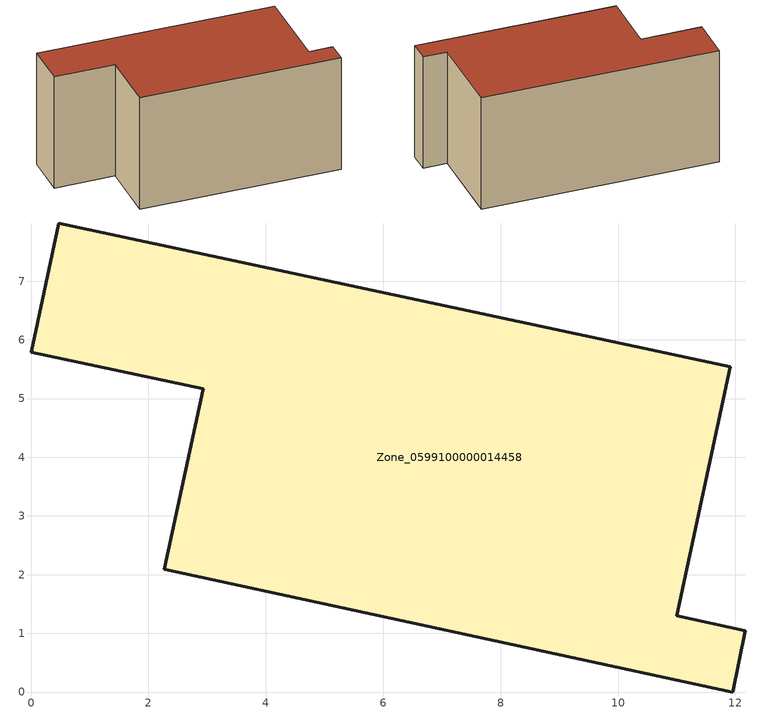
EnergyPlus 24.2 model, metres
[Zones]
Zone_0599100000014458
 floor ground (C_G): 11.95,0 2.27,2.09 2.93,5.17 0,5.79 0.47,7.99 11.91,5.54 11,1.3 12.17,1.04 z0
 wall outside (C_F): 11,1.3 11.91,5.54 0.47,7.99 0,5.79 2.93,5.17 2.27,2.09 11.95,0 12.17,1.04 11,1.3 z0:5.96
 roof outside (C_R): 2.27,2.09 11.95,0 12.17,1.04 11,1.3 11.91,5.54 0.47,7.99 0,5.79 2.93,5.17 z5.96
[BUILDING]
Pand.0599100000014458: North Axis=0; Terrain=City; Loads Convergence Tolerance Value=0.04; Temperature Convergence Tolerance Value=0.4; Solar Distribution=FullExterior; Maximum Number of Warmup Days=25; Minimum Number of Warmup Days=1
[Site:Location]
Rotterdam.The.Hague.AP_ZH_NLD Design_Conditions: Latitude=51.96; Longitude=4.45; Time Zone=1; Elevation=-4.5
[SITE:GROUNDTEMPERATURE:BUILDINGSURFACE]
18, 18, 18, 18, 18, 18, 18, 18, 18, 18, 18, 18
[MATERIAL] Thermal Absorptance=0.9; Solar Absorptance=0.7; Visible Absorptance=0.7
Name | Roughness | Thickness | Conductivity | Density | Specific Heat
G.TI.1975-1991 | MediumSmooth | 0.15 | 0.288461 | 540 | 1210
F.TI.1975-1991 | Rough | 0.3 | 0.230769 | 1920 | 840
R.TI.1975-1991 | MediumRough | 0.2 | 0.153846 | 1500 | 1000
[CONSTRUCTION]
C_G: G.TI.1975-1991
C_F: F.TI.1975-1991
C_R: R.TI.1975-1991
[ZONE]
Zone_0599100000014458: Type=1; Multiplier=1; Ceiling Height=Autocalculate; Volume=Autocalculate; Floor Area=autocalculate; Part of Total Floor Area=Yes
[ZONEINFILTRATION:DESIGNFLOWRATE]
Infil_Zone_0599100000014458: Zone or ZoneList or Space or SpaceList=Zone_0599100000014458; Schedule=AlwaysOn; Design Flow Rate Calculation Method=Flow/Area; Flow Rate per Floor Area=0.003; Constant Term Coefficient=1; Temperature Term Coefficient=0; Velocity Term Coefficient=0; Velocity Squared Term Coefficient=0
[HVACTEMPLATE:ZONE:IDEALLOADSAIRSYSTEM]
Zone_0599100000014458: Maximum Heating Supply Air Temperature=50; Minimum Cooling Supply Air Temperature=13; Maximum Heating Supply Air Humidity Ratio=0.0156; Minimum Cooling Supply Air Humidity Ratio=0.0077; Heating Limit=NoLimit; Cooling Limit=NoLimit; Dehumidification Control Type=ConstantSensibleHeatRatio; Cooling Sensible Heat Ratio=0.7; Dehumidification Setpoint=60; Humidification Control Type=None; Humidification Setpoint=30; Outdoor Air Method=None; Outdoor Air Flow Rate per Person=0.00944; Outdoor Air Flow Rate per Zone Floor Area=0; Outdoor Air Flow Rate per Zone=0; Demand Controlled Ventilation Type=None; Outdoor Air Economizer Type=NoEconomizer; Heat Recovery Type=None; Sensible Heat Recovery Effectiveness=0.7; Latent Heat Recovery Effectiveness=0.65
[ZONECONTROL:THERMOSTAT]
ThermostatControl_Zone_0599100000014458: Zone or ZoneList=Zone_0599100000014458; Control Type Schedule=DualSetpointControlType; Control 1=Thermostat_Zone_0599100000014458; Temperature Difference Between Cutout And Setpoint=0
[THERMOSTATSETPOINT:DUALSETPOINT]
Thermostat_Zone_0599100000014458: Heating Setpoint Temperature Schedule=HeatingSetpoint_Zone_0599100000014458; Cooling Setpoint Temperature Schedule=CoolingSetpoint_Zone_0599100000014458
[SCHEDULE:COMPACT]
HeatingSetpoint_Zone_0599100000014458: Through: 12/31, For: AllDays, Until: 24:00, 21
CoolingSetpoint_Zone_0599100000014458: Through: 12/31, For: AllDays, Until: 24:00, 24
DualSetpointControlType: Through: 12/31, For: AllDays, Until: 24:00, 4
AlwaysOn: Through: 12/31, For: AllDays, Until: 24:00, 1
